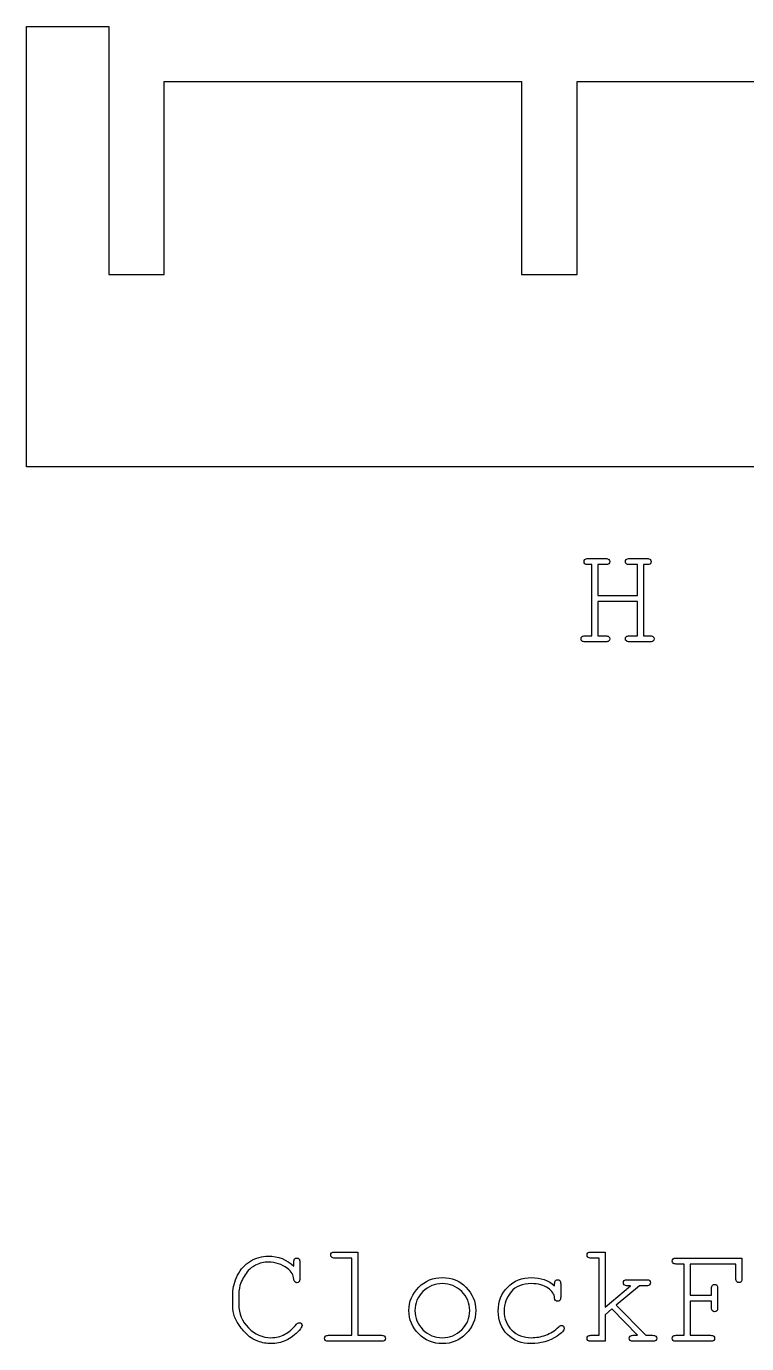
# Model space of a CAD drawing. Extents: x 8 to 226, y 116 to 246.
# Drawn here: x 7.92 to 34.09, y 117.78 to 165.62 of the extents above; entities that cross this region are included whole.
import ezdxf

# ---------------------------------------------------------------- set-up
doc = ezdxf.new("R2010")
doc.units = 0
doc.layers.add('Layer_1', color=7, linetype='CONTINUOUS')

msp = doc.modelspace()

# ---------------------------------------------------------------- linework, layer by layer
at = {"layer": 'Layer_1', "color": 1}
for p, q in [((7.92063, 149.619331), (7.92063, 165.61933)), ((7.92063, 165.61933), (10.914984, 165.61933)), ((10.914984, 165.61933), (10.914984, 156.613686)), ((12.926273, 156.613686), (12.926273, 163.619331)), ((12.926273, 163.619331), (25.914984, 163.619331)), ((25.914984, 163.619331), (25.914984, 156.613686)), ((27.926273, 156.613686), (27.926273, 163.619331)), ((27.926273, 163.619331), (40.914983, 163.619331)), ((10.914984, 156.613686), (11.920629, 156.613686)), ((11.920629, 156.613686), (12.926273, 156.613686)), ((25.914984, 156.613686), (26.92063, 156.613686)), ((26.92063, 156.613686), (27.926273, 156.613686)), ((11.920629, 149.619331), (7.92063, 149.619331)), ((221.920632, 149.619331), (11.920629, 149.619331))]:
    msp.add_line(p, q, dxfattribs=at)
at = {"layer": 'Layer_1', "color": 7}
for p, q in [((28.327896, 146.292402), (28.971267, 146.292402)), ((28.462255, 146.075361), (28.327896, 146.075361)), ((28.462255, 143.486372), (28.462255, 146.075361)), ((28.971267, 146.075361), (28.679296, 146.075361)), ((28.679296, 146.075361), (28.679296, 144.948815)), ((29.829096, 146.292402), (30.472468, 146.292402)), ((30.118484, 146.075361), (29.829096, 146.075361)), ((30.118484, 144.948815), (30.118484, 146.075361)), ((30.472468, 146.075361), (30.338109, 146.075361)), ((30.338109, 146.075361), (30.338109, 143.486372)), ((28.679296, 144.948815), (30.118484, 144.948815)), ((30.118484, 144.731774), (28.679296, 144.731774)), ((28.679296, 144.731774), (28.679296, 143.486372)), ((30.118484, 143.486372), (30.118484, 144.731774)), ((28.216792, 143.486372), (28.462255, 143.486372)), ((28.971267, 143.269331), (28.216792, 143.269331)), ((28.679296, 143.486372), (28.971267, 143.486372)), ((29.829096, 143.486372), (30.118484, 143.486372)), ((30.583572, 143.269331), (29.829096, 143.269331)), ((30.338109, 143.486372), (30.583572, 143.486372)), ((19.125871, 121.112027), (19.9682, 121.112027)), ((19.9682, 121.112027), (19.9682, 118.086372)), ((28.433833, 121.112027), (28.942845, 121.112027)), ((28.942845, 121.112027), (28.942845, 119.112149)), ((17.638109, 120.595262), (17.638109, 120.747708)), ((17.638109, 120.595262), (17.638109, 120.595262)), ((17.85515, 120.747708), (17.85515, 120.145678)), ((19.751158, 120.892402), (19.125873, 120.892402)), ((19.751158, 118.086372), (19.751158, 120.892402)), ((28.725805, 120.892402), (28.433833, 120.892402)), ((28.725805, 118.086372), (28.725805, 120.892402)), ((31.818122, 120.675361), (31.52615, 120.675361)), ((31.526152, 120.892402), (33.916187, 120.892402)), ((31.818122, 118.086372), (31.818122, 120.675361)), ((33.696562, 120.675361), (32.035165, 120.675361)), ((32.035165, 120.675361), (32.035165, 119.546231)), ((33.696562, 120.145677), (33.696562, 120.675361)), ((33.916187, 120.892402), (33.916187, 120.145677)), ((29.754166, 120.106921), (30.449214, 120.106921)), ((15.423774, 119.171577), (15.423774, 119.61341)), ((27.114016, 119.887295), (27.114016, 119.959642)), ((27.114016, 119.887295), (27.114016, 119.887295)), ((27.333641, 119.959642), (27.333641, 119.468716)), ((28.942845, 119.112149), (29.86527, 119.887296)), ((30.198583, 119.887296), (29.351089, 119.179328)), ((29.86527, 119.887296), (29.754166, 119.887296)), ((30.449214, 119.887296), (30.198583, 119.887296)), ((32.812895, 119.546231), (32.812895, 119.791694)), ((33.03252, 119.791694), (33.03252, 119.083727)), ((15.640815, 119.582404), (15.640815, 119.202583)), ((29.351089, 119.179328), (30.423375, 118.086372)), ((32.035163, 119.32919), (32.035163, 118.086372)), ((32.812895, 119.32919), (32.035163, 119.32919)), ((32.035165, 119.546231), (32.812895, 119.546231)), ((32.812895, 119.083727), (32.812895, 119.32919)), ((24.026867, 118.982958), (24.026867, 118.982958)), ((24.246491, 118.982958), (24.246491, 118.982958)), ((29.190892, 119.04497), (28.942845, 118.83568)), ((28.942845, 118.83568), (28.942845, 117.869331)), ((30.123652, 118.086372), (29.190892, 119.04497)), ((18.898497, 118.086372), (19.751158, 118.086372)), ((20.820861, 117.869331), (18.898497, 117.869331)), ((19.9682, 118.086372), (20.820861, 118.086372)), ((28.433833, 118.086372), (28.725805, 118.086372)), ((28.942845, 117.869331), (28.433833, 117.869331)), ((29.971206, 118.086372), (30.123652, 118.086372)), ((30.674006, 117.869331), (29.971206, 117.869331)), ((30.423375, 118.086372), (30.674006, 118.086372)), ((31.52615, 118.086372), (31.818122, 118.086372)), ((32.779304, 117.869331), (31.52615, 117.869331)), ((32.035163, 118.086372), (32.779304, 118.086372))]:
    msp.add_line(p, q, dxfattribs=at)
for points in [[(28.180618, 146.183881), (28.180618, 146.216607), (28.191814, 146.242876), (28.214208, 146.262688)], [(28.214208, 146.105075), (28.191814, 146.124881), (28.180618, 146.15115), (28.180618, 146.183881)], [(28.214208, 146.262688), (28.2366, 146.282494), (28.274496, 146.292399), (28.327896, 146.292402)], [(28.327896, 146.075361), (28.274496, 146.075358), (28.2366, 146.085263), (28.214208, 146.105075)], [(28.971267, 146.292402), (29.022943, 146.292399), (29.059977, 146.282494), (29.082372, 146.262688)], [(29.082372, 146.105075), (29.059977, 146.085263), (29.022943, 146.075358), (28.971267, 146.075361)], [(29.082372, 146.262688), (29.104764, 146.242875), (29.11596, 146.216607), (29.115962, 146.183881)], [(29.115962, 146.183881), (29.11596, 146.15115), (29.104764, 146.124881), (29.082372, 146.105075)], [(29.684402, 146.183881), (29.6844, 146.216607), (29.695166, 146.242876), (29.7167, 146.262688)], [(29.717992, 146.105075), (29.695597, 146.124881), (29.6844, 146.15115), (29.684402, 146.183881)], [(29.7167, 146.262688), (29.73823, 146.282494), (29.775695, 146.292399), (29.829096, 146.292402)], [(29.829096, 146.075361), (29.777418, 146.075358), (29.740383, 146.085263), (29.717992, 146.105075)], [(30.472468, 146.292402), (30.525864, 146.292399), (30.56376, 146.282494), (30.586156, 146.262688)], [(30.586156, 146.105075), (30.56376, 146.085263), (30.525864, 146.075358), (30.472468, 146.075361)], [(30.586156, 146.262688), (30.608546, 146.242875), (30.619743, 146.216607), (30.619746, 146.183881)], [(30.619746, 146.183881), (30.619743, 146.15115), (30.608546, 146.124881), (30.586156, 146.105075)], [(28.072098, 143.377851), (28.072097, 143.410579), (28.083294, 143.436848), (28.105687, 143.456658)], [(28.105687, 143.300337), (28.083294, 143.321007), (28.072097, 143.346845), (28.072098, 143.377851)], [(28.105687, 143.456658), (28.12808, 143.476467), (28.165115, 143.486371), (28.216792, 143.486372)], [(28.216792, 143.269331), (28.165115, 143.269331), (28.12808, 143.279666), (28.105687, 143.300337)], [(28.971267, 143.486372), (29.022943, 143.486371), (29.059977, 143.476467), (29.082372, 143.456658)], [(29.082372, 143.300337), (29.059977, 143.279666), (29.022943, 143.269331), (28.971267, 143.269331)], [(29.082372, 143.456658), (29.104764, 143.436848), (29.11596, 143.410579), (29.115962, 143.377851)], [(29.115962, 143.377851), (29.11596, 143.346845), (29.104764, 143.321007), (29.082372, 143.300337)], [(29.684402, 143.377851), (29.6844, 143.410579), (29.695166, 143.436848), (29.7167, 143.456658)], [(29.717992, 143.300337), (29.695597, 143.321007), (29.6844, 143.346845), (29.684402, 143.377851)], [(29.7167, 143.456658), (29.73823, 143.476467), (29.775695, 143.486371), (29.829096, 143.486372)], [(29.829096, 143.269331), (29.777418, 143.269331), (29.740383, 143.279666), (29.717992, 143.300337)], [(30.583572, 143.486372), (30.635246, 143.486371), (30.672281, 143.476467), (30.694677, 143.456658)], [(30.694677, 143.300337), (30.672281, 143.279666), (30.635246, 143.269331), (30.583572, 143.269331)], [(30.694677, 143.456658), (30.717067, 143.436848), (30.728263, 143.410579), (30.728266, 143.377851)], [(30.728266, 143.377851), (30.728263, 143.346845), (30.717067, 143.321007), (30.694677, 143.300337)], [(18.978595, 121.003506), (18.978594, 121.034509), (18.989792, 121.060347), (19.012183, 121.081021)], [(19.012183, 121.081021), (19.034574, 121.101689), (19.072471, 121.112024), (19.125871, 121.112027)], [(28.28914, 121.003506), (28.28914, 121.034509), (28.300338, 121.060347), (28.322728, 121.081021)], [(28.322728, 121.081021), (28.345123, 121.101689), (28.382156, 121.112024), (28.433833, 121.112027)], [(15.595598, 120.268409), (15.710147, 120.491476), (15.866899, 120.66287), (16.065854, 120.78259)], [(16.248013, 120.63402), (16.137769, 120.580618), (16.049919, 120.515161), (15.984463, 120.437649)], [(16.065854, 120.78259), (16.264807, 120.902304), (16.480556, 120.962162), (16.713101, 120.962165)], [(16.720852, 120.745124), (16.553764, 120.745121), (16.396151, 120.708087), (16.248013, 120.63402)], [(16.713101, 120.962165), (17.071389, 120.962162), (17.379725, 120.839861), (17.638109, 120.595262)], [(17.402981, 120.515164), (17.203164, 120.668468), (16.975788, 120.745121), (16.720852, 120.745124)], [(17.638109, 120.747708), (17.638107, 120.799381), (17.648011, 120.836416), (17.667823, 120.858812)], [(17.667823, 120.858812), (17.68763, 120.881202), (17.713899, 120.892399), (17.74663, 120.892402)], [(17.74663, 120.892402), (17.779356, 120.892399), (17.805624, 120.881202), (17.825436, 120.858812)], [(17.825436, 120.858812), (17.845243, 120.836416), (17.855148, 120.799381), (17.85515, 120.747708)], [(19.013477, 120.923408), (18.990222, 120.944075), (18.978595, 120.970775), (18.978595, 121.003506)], [(19.125873, 120.892402), (19.074196, 120.892399), (19.036731, 120.902734), (19.013477, 120.923408)], [(28.322728, 120.923408), (28.300334, 120.944075), (28.289137, 120.970775), (28.28914, 121.003506)], [(28.433833, 120.892402), (28.382156, 120.892399), (28.345121, 120.902734), (28.322728, 120.923408)], [(31.415046, 120.705075), (31.392652, 120.724881), (31.381455, 120.75115), (31.381458, 120.783881)], [(31.381458, 120.783881), (31.381458, 120.816607), (31.394377, 120.844167), (31.420215, 120.866564)], [(31.52615, 120.675361), (31.474473, 120.675358), (31.437439, 120.685263), (31.415046, 120.705075)], [(31.420215, 120.866564), (31.439163, 120.883786), (31.474475, 120.892399), (31.526152, 120.892402)], [(15.423774, 119.61341), (15.423774, 119.827004), (15.481048, 120.045337), (15.595598, 120.268409)], [(15.984463, 120.437649), (15.870774, 120.303288), (15.780341, 120.154288), (15.713162, 119.990648)], [(17.638109, 120.130175), (17.629494, 120.274866), (17.551118, 120.403196), (17.402981, 120.515164)], [(17.672991, 120.029406), (17.653179, 120.050074), (17.641552, 120.083664), (17.638109, 120.130175)], [(17.85515, 120.145678), (17.855148, 120.092276), (17.845243, 120.05438), (17.825436, 120.031989)], [(22.174266, 119.831743), (22.410254, 120.066869), (22.697058, 120.184433), (23.034679, 120.184435)], [(23.034679, 120.184435), (23.368851, 120.184433), (23.654363, 120.067299), (23.891216, 119.833035)], [(25.407402, 119.838203), (25.637361, 120.069022), (25.92718, 120.184433), (26.276858, 120.184435)], [(26.276858, 120.184435), (26.609308, 120.184433), (26.88836, 120.085386), (27.114016, 119.887295)], [(27.114016, 119.959642), (27.114014, 120.013039), (27.124349, 120.050935), (27.145022, 120.073331)], [(27.145022, 120.073331), (27.165691, 120.095721), (27.191528, 120.106918), (27.222537, 120.10692)], [(27.222537, 120.10692), (27.255264, 120.106918), (27.281962, 120.095721), (27.302635, 120.073331)], [(27.302635, 120.073331), (27.323304, 120.050935), (27.333637, 120.013039), (27.333641, 119.959642)], [(29.609473, 119.995816), (29.609471, 120.028542), (29.620667, 120.055242), (29.643061, 120.075915)], [(29.643061, 120.075915), (29.665452, 120.096583), (29.702487, 120.106918), (29.754166, 120.106921)], [(30.449214, 120.106921), (30.50261, 120.106918), (30.540506, 120.096583), (30.562902, 120.075915)], [(30.562902, 120.075915), (30.585292, 120.055242), (30.596489, 120.028542), (30.596493, 119.995816)], [(33.727568, 120.034573), (33.706895, 120.056964), (33.696559, 120.093999), (33.696562, 120.145677)], [(33.916187, 120.145677), (33.916184, 120.093999), (33.905847, 120.056964), (33.885181, 120.034573)], [(15.713162, 119.990648), (15.66493, 119.870068), (15.640814, 119.733987), (15.640815, 119.582404)], [(17.74663, 119.9984), (17.717344, 119.998398), (17.692798, 120.008733), (17.672991, 120.029406)], [(17.825436, 120.031989), (17.805624, 120.009594), (17.779356, 119.998398), (17.74663, 119.9984)], [(21.820283, 118.982958), (21.820283, 119.313686), (21.938277, 119.596614), (22.174266, 119.831743)], [(22.328004, 119.676714), (22.134216, 119.484648), (22.037323, 119.253396), (22.037324, 118.982958)], [(23.032095, 119.96481), (22.756486, 119.964808), (22.521789, 119.868776), (22.328004, 119.676714)], [(23.736187, 119.678006), (23.542398, 119.869207), (23.307701, 119.964808), (23.032095, 119.96481)], [(24.026867, 118.982958), (24.026864, 119.255119), (23.929971, 119.486801), (23.736187, 119.678006)], [(23.891216, 119.833035), (24.128063, 119.598767), (24.246488, 119.315408), (24.246491, 118.982958)], [(25.062462, 118.967455), (25.062462, 119.317131), (25.177442, 119.60738), (25.407402, 119.838203)], [(25.530133, 119.662503), (25.363045, 119.460963), (25.279502, 119.230142), (25.279503, 118.970039)], [(26.263938, 119.96481), (25.941821, 119.964808), (25.697219, 119.864039), (25.530133, 119.662503)], [(26.872429, 119.799446), (26.721704, 119.909687), (26.518874, 119.964808), (26.263938, 119.96481)], [(27.114016, 119.45063), (27.103679, 119.572929), (27.023149, 119.689201), (26.872429, 119.799446)], [(29.643061, 119.918302), (29.620667, 119.93897), (29.609469, 119.964808), (29.609473, 119.995816)], [(29.754166, 119.887296), (29.702487, 119.887294), (29.665452, 119.897629), (29.643061, 119.918302)], [(30.562902, 119.918302), (30.540507, 119.897629), (30.50261, 119.887294), (30.449214, 119.887296)], [(30.596493, 119.995816), (30.59649, 119.964808), (30.585292, 119.93897), (30.562902, 119.918302)], [(32.812895, 119.791694), (32.812893, 119.843368), (32.823228, 119.880403), (32.843901, 119.902798)], [(32.843901, 119.902798), (32.86457, 119.925189), (32.891269, 119.936386), (32.923999, 119.936388)], [(32.923999, 119.936388), (32.955001, 119.936386), (32.980841, 119.925189), (33.001514, 119.902798)], [(33.001514, 119.902798), (33.022183, 119.880403), (33.032516, 119.843368), (33.03252, 119.791694)], [(33.807666, 120.000983), (33.774936, 120.000981), (33.748236, 120.012178), (33.727568, 120.034573)], [(33.885181, 120.034573), (33.864509, 120.012178), (33.83867, 120.000981), (33.807666, 120.000983)], [(15.48837, 118.759457), (15.445306, 118.884341), (15.423774, 119.021714), (15.423774, 119.171577)], [(15.640815, 119.202583), (15.640814, 118.878743), (15.757948, 118.597537), (15.992215, 118.358965)], [(27.148898, 119.351153), (27.129086, 119.37096), (27.117459, 119.404119), (27.114016, 119.45063)], [(27.222537, 119.321438), (27.193253, 119.321437), (27.168705, 119.331342), (27.148898, 119.351153)], [(27.301344, 119.355028), (27.281532, 119.332633), (27.255263, 119.321437), (27.222537, 119.321438)], [(27.333641, 119.468716), (27.331912, 119.415316), (27.321149, 119.37742), (27.301344, 119.355028)], [(15.729957, 118.351213), (15.611962, 118.498491), (15.531433, 118.634572), (15.48837, 118.759457)], [(22.174266, 118.136756), (21.938277, 118.371883), (21.820283, 118.65395), (21.820283, 118.982958)], [(22.037324, 118.982958), (22.037323, 118.714239), (22.134216, 118.483418), (22.328004, 118.290494)], [(23.736187, 118.289202), (23.929971, 118.481265), (24.026864, 118.712517), (24.026867, 118.982958)], [(24.246491, 118.982958), (24.246488, 118.652228), (24.128063, 118.36973), (23.891216, 118.135464)], [(25.399651, 118.118669), (25.174858, 118.341739), (25.062462, 118.624667), (25.062462, 118.967455)], [(25.279503, 118.970039), (25.279502, 118.689263), (25.371658, 118.45758), (25.555971, 118.274991)], [(32.843901, 118.972622), (32.823228, 118.995014), (32.812892, 119.032049), (32.812895, 119.083727)], [(32.923999, 118.939033), (32.891268, 118.939031), (32.864569, 118.950228), (32.843901, 118.972622)], [(33.001514, 118.972622), (32.980841, 118.950228), (32.955003, 118.939032), (32.923999, 118.939033)], [(33.03252, 119.083727), (33.032517, 119.032049), (33.022183, 118.995014), (33.001514, 118.972622)], [(16.028388, 118.037279), (15.947428, 118.099291), (15.847951, 118.203935), (15.729957, 118.351213)], [(15.992215, 118.358965), (16.22648, 118.120392), (16.498642, 118.001105), (16.808702, 118.001106)], [(17.308672, 118.122545), (17.455947, 118.203505), (17.598488, 118.325805), (17.736294, 118.489448)], [(17.826728, 118.262072), (17.685476, 118.103597), (17.526572, 117.984311), (17.350013, 117.904212)], [(17.736294, 118.489448), (17.765575, 118.525621), (17.798303, 118.543707), (17.83448, 118.543708)], [(17.937832, 118.442939), (17.937829, 118.40332), (17.900795, 118.343031), (17.826728, 118.262072)], [(17.83448, 118.543708), (17.865483, 118.543707), (17.89046, 118.534234), (17.90941, 118.515286)], [(17.90941, 118.515286), (17.928356, 118.496337), (17.937829, 118.472222), (17.937832, 118.442939)], [(22.328004, 118.290494), (22.521789, 118.097568), (22.756486, 118.001105), (23.032095, 118.001106)], [(23.032095, 118.001106), (23.307701, 118.001105), (23.542398, 118.097137), (23.736187, 118.289202)], [(25.555971, 118.274991), (25.740283, 118.0924), (25.978856, 118.001106), (26.27169, 118.001106)], [(26.787162, 118.094123), (26.961999, 118.156135), (27.120042, 118.256042), (27.261294, 118.393847)], [(27.460248, 118.34217), (27.460246, 118.2681), (27.373257, 118.174221), (27.199283, 118.060533)], [(27.261294, 118.393847), (27.297464, 118.428297), (27.329332, 118.445522), (27.356895, 118.445523)], [(27.356895, 118.445523), (27.386176, 118.445522), (27.410722, 118.435618), (27.430534, 118.415809)], [(27.430534, 118.415809), (27.450339, 118.395999), (27.460245, 118.371453), (27.460248, 118.34217)], [(16.335863, 117.874498), (16.211838, 117.921007), (16.109347, 117.975267), (16.028388, 118.037279)], [(16.81387, 117.784065), (16.657117, 117.784065), (16.497781, 117.814209), (16.335863, 117.874498)], [(16.808702, 118.001106), (16.994736, 118.001105), (17.161392, 118.041585), (17.308672, 118.122545)], [(17.350013, 117.904212), (17.17345, 117.824114), (16.994736, 117.784065), (16.81387, 117.784065)], [(18.787393, 117.900337), (18.764999, 117.921007), (18.753802, 117.946845), (18.753805, 117.977851)], [(18.753805, 117.977851), (18.753805, 118.010579), (18.765002, 118.036848), (18.787393, 118.056658)], [(18.787393, 118.056658), (18.809787, 118.076467), (18.84682, 118.086371), (18.898497, 118.086372)], [(18.898497, 117.869331), (18.84682, 117.869331), (18.809786, 117.879666), (18.787393, 117.900337)], [(20.820861, 118.086372), (20.874257, 118.086371), (20.912153, 118.076467), (20.934549, 118.056658)], [(20.934549, 117.900337), (20.912153, 117.879666), (20.874257, 117.869331), (20.820861, 117.869331)], [(20.934549, 118.056658), (20.95694, 118.036848), (20.968137, 118.010579), (20.968137, 117.977851)], [(20.968137, 117.977851), (20.968134, 117.946845), (20.956936, 117.921007), (20.934549, 117.900337)], [(23.034679, 117.784065), (22.697058, 117.784065), (22.410254, 117.901628), (22.174266, 118.136756)], [(23.891216, 118.135464), (23.654363, 117.901198), (23.368851, 117.784065), (23.034679, 117.784065)], [(26.261355, 117.784064), (25.911677, 117.784065), (25.624442, 117.895599), (25.399651, 118.118669)], [(27.199283, 118.060533), (26.918505, 117.876221), (26.605863, 117.784065), (26.261355, 117.784064)], [(26.27169, 118.001106), (26.440498, 118.001106), (26.612322, 118.032111), (26.787162, 118.094123)], [(28.322728, 117.900337), (28.300334, 117.921007), (28.289137, 117.946845), (28.28914, 117.977851)], [(28.28914, 117.977851), (28.28914, 118.010579), (28.300338, 118.036848), (28.322728, 118.056658)], [(28.322728, 118.056658), (28.345123, 118.076467), (28.382156, 118.086371), (28.433833, 118.086372)], [(28.433833, 117.869331), (28.382156, 117.869331), (28.345121, 117.879666), (28.322728, 117.900337)], [(29.826511, 117.977851), (29.826509, 118.010579), (29.837704, 118.036848), (29.860102, 118.056658)], [(29.860102, 117.900337), (29.837708, 117.921007), (29.826511, 117.946845), (29.826511, 117.977851)], [(29.860102, 118.056658), (29.882493, 118.076467), (29.919528, 118.086371), (29.971206, 118.086372)], [(29.971206, 117.869331), (29.919528, 117.869331), (29.882493, 117.879666), (29.860102, 117.900337)], [(30.674006, 118.086372), (30.727402, 118.086372), (30.765298, 118.076467), (30.787694, 118.056658)], [(30.787694, 117.900337), (30.765298, 117.879666), (30.727402, 117.869331), (30.674006, 117.869331)], [(30.787694, 118.056658), (30.810085, 118.036849), (30.821282, 118.01058), (30.821282, 117.977851)], [(30.821282, 117.977851), (30.821279, 117.946846), (30.810081, 117.921007), (30.787694, 117.900337)], [(31.415046, 117.900337), (31.392652, 117.921007), (31.381455, 117.946845), (31.381458, 117.977851)], [(31.381458, 117.977851), (31.381458, 118.010579), (31.392655, 118.036848), (31.415046, 118.056658)], [(31.415046, 118.056658), (31.43744, 118.076467), (31.474473, 118.086371), (31.52615, 118.086372)], [(31.52615, 117.869331), (31.474473, 117.869331), (31.437439, 117.879666), (31.415046, 117.900337)], [(32.779304, 118.086372), (32.830978, 118.086371), (32.868013, 118.076467), (32.890408, 118.056658)], [(32.890408, 117.900337), (32.868013, 117.879666), (32.830978, 117.869331), (32.779304, 117.869331)], [(32.890408, 118.056658), (32.912799, 118.036848), (32.923996, 118.010579), (32.923996, 117.977851)], [(32.923996, 117.977851), (32.923994, 117.946845), (32.912799, 117.921007), (32.890408, 117.900337)]]:
    msp.add_open_spline(points, degree=3, dxfattribs=at)

doc.saveas('drawing.dxf')
